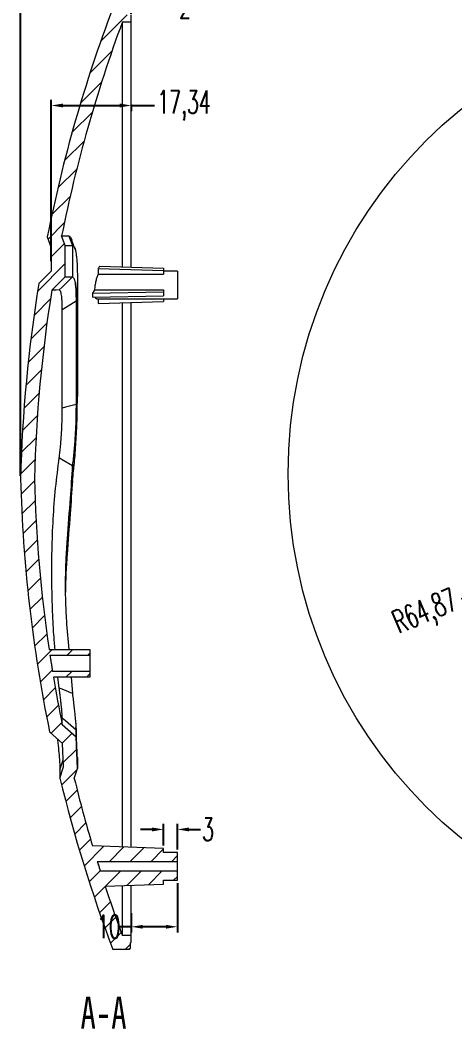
# Model space of a CAD drawing. Header units: inches. Extents: x -602 to 2189, y 557 to 1254.
# Drawn here: x 1095 to 1189.2, y 924.7 to 1143.3 of the extents above; entities that cross this region are included whole.
import ezdxf

# ---------------------------------------------------------------- set-up
doc = ezdxf.new("R2010")
doc.units = ezdxf.units.IN
doc.styles.add('SLDTEXTSTYLE2', font='TXT', dxfattribs={"width": 0.6, "bigfont": 'bigfont'})
doc.styles.add('SLDTEXTSTYLE3', font='TXT', dxfattribs={"width": 0.7})
doc.dimstyles.new('5', dxfattribs={"dimtxt": 5, "dimasz": 2.5, "dimexe": 1.25, "dimexo": 0.625, "dimtad": 0, "dimtxsty": 'SLDTEXTSTYLE2', "dimcen": 2.5, "dimclrd": 3, "dimclre": 3, "dimclrt": 256, "dimadec": 0, "dimazin": 0, "dimtfac": 1, "dimtofl": 0, "dimtmove": 0, "dimatfit": 3, "dimfxl": 1, "dimarcsym": 0})

# ---------------------------------------------------------------- blocks, each defined once
blk = doc.blocks.new('*D67')
at = {"color": 3, "lineweight": -2}
for p, q in [((1095.090614343734, 1044.583999526921), (1095.090614343734, 1166.911796546684)), ((1097.590614343734, 1165.661796546684), (1103.965614343734, 1165.661796546684)), ((1116.590614343734, 1165.661796546684), (1110.215614343734, 1165.661796546684)), ((1119.090614343734, 1145.083999526925), (1119.090614343734, 1166.911796546684))]:
    blk.add_line(p, q, dxfattribs=at)
at = {"color": 3}
for points in [[(1097.590614343734, 1166.07846321335), (1097.590614343734, 1165.245129880017), (1095.090614343734, 1165.661796546684)], [(1116.590614343734, 1166.07846321335), (1116.590614343734, 1165.245129880017), (1119.090614343734, 1165.661796546684)]]:
    blk.add_solid(points, dxfattribs=at)
at = {"layer": 'Defpoints', "color": 0}
for p in [(1119.090614343734, 1165.661796546684), (1119.090614343734, 1144.458999526925), (1095.090614343734, 1043.958999526921)]:
    blk.add_point(p, dxfattribs=at)
at = {"insert": (1107.090614343734, 1165.661796546684), "char_height": 5, "attachment_point": 5, "style": 'SLDTEXTSTYLE2'}
blk.add_mtext('24', dxfattribs=at)
blk = doc.blocks.new('*D69')
at = {"color": 3, "lineweight": -2}
for p, q in [((1114.590614343734, 1146.236957949355), (1112.090614343734, 1146.236957949355)), ((1117.090614343734, 1145.983517128255), (1117.090614343734, 1147.486957949355)), ((1119.090614343734, 1144.693389085121), (1119.090614343734, 1147.486957949355)), ((1121.590614343734, 1146.236957949355), (1129.100307505894, 1146.236957949355))]:
    blk.add_line(p, q, dxfattribs=at)
at = {"color": 3}
for points in [[(1114.590614343734, 1146.653624616022), (1114.590614343734, 1145.820291282689), (1117.090614343734, 1146.236957949355)], [(1121.590614343734, 1146.653624616022), (1121.590614343734, 1145.820291282689), (1119.090614343734, 1146.236957949355)]]:
    blk.add_solid(points, dxfattribs=at)
at = {"layer": 'Defpoints', "color": 0}
for p in [(1119.090614343734, 1146.236957949355), (1117.090614343734, 1145.358517128255), (1119.090614343734, 1144.068389085121)]:
    blk.add_point(p, dxfattribs=at)
at = {"insert": (1130.725307505894, 1146.236957949355), "char_height": 5, "attachment_point": 5, "style": 'SLDTEXTSTYLE2'}
blk.add_mtext('2', dxfattribs=at)
blk = doc.blocks.new('*D71')
at = {"color": 3, "lineweight": -2}
for p, q in [((1101.751432538904, 1091.096868942293), (1101.751432538904, 1126.088722871538)), ((1104.251432538904, 1124.838722871538), (1116.590614343734, 1124.838722871538)), ((1119.090614343734, 1125.043462295416), (1119.090614343734, 1123.588722871538)), ((1119.090614343734, 1124.838722871538), (1124.14178743413, 1124.838722871538))]:
    blk.add_line(p, q, dxfattribs=at)
at = {"color": 3}
for points in [[(1104.251432538904, 1125.255389538205), (1104.251432538904, 1124.422056204871), (1101.751432538904, 1124.838722871538)], [(1116.590614343734, 1125.255389538205), (1116.590614343734, 1124.422056204871), (1119.090614343734, 1124.838722871538)]]:
    blk.add_solid(points, dxfattribs=at)
at = {"layer": 'Defpoints', "color": 0}
for p in [(1119.090614343734, 1125.668462295416), (1119.090614343734, 1124.838722871538), (1101.751432538904, 1090.471868942293)]:
    blk.add_point(p, dxfattribs=at)
at = {"insert": (1130.51678743413, 1124.838722871538), "char_height": 5, "attachment_point": 5, "style": 'SLDTEXTSTYLE2'}
blk.add_mtext('17,34', dxfattribs=at)
blk = doc.blocks.new('*D74')
at = {"color": 3, "lineweight": -2}
for p, q in [((1129.090614343734, 956.3339995269248), (1129.090614343734, 945.601817285208)), ((1119.090614343734, 949.7705091455719), (1119.090614343734, 945.601817285208)), ((1119.090614343734, 946.851817285208), (1116.590614343734, 946.851817285208)), ((1126.590614343734, 946.851817285208), (1121.590614343734, 946.851817285208))]:
    blk.add_line(p, q, dxfattribs=at)
at = {"color": 3}
for points in [[(1121.590614343734, 947.2684839518746), (1121.590614343734, 946.4351506185413), (1119.090614343734, 946.851817285208)], [(1126.590614343734, 947.2684839518746), (1126.590614343734, 946.4351506185413), (1129.090614343734, 946.851817285208)]]:
    blk.add_solid(points, dxfattribs=at)
at = {"layer": 'Defpoints', "color": 0}
for p in [(1129.090614343734, 956.9589995269248), (1119.090614343734, 950.3955091455719), (1119.090614343734, 946.851817285208)]:
    blk.add_point(p, dxfattribs=at)
at = {"insert": (1114.215614343734, 946.851817285208), "char_height": 5, "attachment_point": 5, "style": 'SLDTEXTSTYLE2'}
blk.add_mtext('10', dxfattribs=at)
blk = doc.blocks.new('*D75')
at = {"color": 3, "lineweight": -2}
for p, q in [((1126.090614343734, 964.4665349031891), (1126.090614343734, 969.1954031487292)), ((1129.090614343734, 963.5839995269248), (1129.090614343734, 969.1954031487292)), ((1123.590614343734, 967.9454031487292), (1121.090614343734, 967.9454031487292)), ((1131.590614343734, 967.9454031487292), (1134.090614343734, 967.9454031487292))]:
    blk.add_line(p, q, dxfattribs=at)
at = {"color": 3}
for points in [[(1123.590614343734, 968.3620698153958), (1123.590614343734, 967.5287364820625), (1126.090614343734, 967.9454031487292)], [(1131.590614343734, 968.3620698153958), (1131.590614343734, 967.5287364820625), (1129.090614343734, 967.9454031487292)]]:
    blk.add_solid(points, dxfattribs=at)
at = {"layer": 'Defpoints', "color": 0}
for p in [(1129.090614343734, 967.9454031487292), (1126.090614343734, 963.8415349031891), (1129.090614343734, 962.9589995269248)]:
    blk.add_point(p, dxfattribs=at)
at = {"insert": (1135.715614343734, 967.9454031487292), "char_height": 5, "attachment_point": 5, "style": 'SLDTEXTSTYLE2'}
blk.add_mtext('3', dxfattribs=at)
blk = doc.blocks.new('*D182')
at = {"color": 3, "lineweight": -2}
for p, q in [((1255.094207558226, 1042.545890511301), (1255.094207558226, 1047.545890511301)), ((1252.594207558226, 1045.045890511301), (1257.594207558226, 1045.045890511301)), ((1190.691167637751, 1017.939916525353), (1192.995398028342, 1018.909721818738))]:
    blk.add_line(p, q, dxfattribs=at)
at = {"color": 3}
blk.add_solid([(1192.833763812778, 1019.29376021717), (1193.157032243906, 1018.525683420306), (1195.299628418933, 1019.879527112123)], dxfattribs=at)
at = {"layer": 'Defpoints', "color": 0}
for p in [(1255.094207558226, 1045.045890511301), (1195.299628418933, 1019.879527112123)]:
    blk.add_point(p, dxfattribs=at)
at = {"insert": (1182.971995829273, 1014.691068792512), "char_height": 5, "attachment_point": 5, "rotation": 22.82526911392504, "style": 'SLDTEXTSTYLE2'}
blk.add_mtext('R64,87', dxfattribs=at)

msp = doc.modelspace()

# ---------------------------------------------------------------- hatches: boundary and pattern name
at = {"linetype": 'Continuous', "lineweight": 0}
h = msp.add_hatch(dxfattribs=at)
h.set_pattern_fill('ANSI31', color=4, style=0)
h.set_pattern_definition([(45, (-26.24894950819726, 0), (-2.245064030267288, 2.245064030267288), [])])
edge = h.paths.add_edge_path(flags=0)
edge.add_line((1101.751432538904, 1093.958999526925), (1101.751432538904, 1088.958999526925))
edge.add_line((1101.751432538904, 1088.958999526925), (1099.05741857678, 1086.264985564801))
edge.add_arc((1404.157537980152, 1036.318426264882), 309.161352121917, 170.7028350416879, 178.5838554085928)
edge.add_arc((1404.157537980152, 1051.599572788968), 309.161352121917, 181.4161445914081, 191.6652184848482)
edge.add_line((1101.38168709123, 989.0893675074219), (1104.171944863229, 986.5362755857907))
edge.add_line((1104.171944863229, 986.5362755857905), (1104.393652775252, 981.5411934441489))
edge.add_line((1104.393652775252, 981.541193444149), (1103.620915731943, 979.0841928100326))
edge.add_arc((1404.157537980152, 1051.599572788968), 309.161352121917, 193.5654004484451, 200.7713014317093)
edge.add_line((1115.090614343734, 941.958999526925), (1118.690614343841, 941.958999526925))
edge.add_line((1118.690614343735, 941.958999526925), (1118.690614343735, 942.158999526925))
edge.add_line((1118.690614343735, 942.1589995269251), (1118.890614343732, 942.1589995269251))
edge.add_line((1118.890614343734, 942.1589995269251), (1118.890614343734, 943.458999526925))
edge.add_line((1118.890614343734, 943.458999526925), (1119.090614343734, 943.458999526925))
edge.add_line((1119.090614343734, 943.458999526925), (1119.090614343734, 944.958999526925))
edge.add_line((1119.090614343734, 944.958999526925), (1117.168754806552, 944.958999526925))
edge.add_arc((1404.157537980152, 1051.599572788968), 306.161352121917, 198.2670948408723, 200.3842839578572, ccw=False)
edge.add_line((1113.424988810438, 955.6341707609438), (1126.090614343734, 956.0764641506609))
edge.add_line((1126.090614343734, 956.0764641506607), (1126.090614343734, 956.9589995269249))
edge.add_line((1126.090614343734, 956.958999526925), (1129.090614343734, 956.958999526925))
edge.add_line((1129.090614343734, 956.9589995269248), (1129.090614343734, 958.9589995269248))
edge.add_line((1129.090614343734, 958.9589995269248), (1112.348529005445, 958.9589995269248))
edge.add_arc((1404.157537980152, 1051.599572788968), 306.161352121917, 197.2208055061243, 197.6130759652328, ccw=False)
edge.add_line((1111.721117519483, 960.9589995269248), (1129.090614343734, 960.9589995269248))
edge.add_line((1129.090614343734, 960.9589995269248), (1129.090614343734, 962.9589995269248))
edge.add_line((1129.090614343734, 962.9589995269248), (1126.090614343734, 962.9589995269248))
edge.add_line((1126.090614343734, 962.9589995269248), (1126.090614343734, 963.841534903189))
edge.add_line((1126.090614343734, 963.8415349031891), (1110.682755427032, 964.3795891927806))
edge.add_arc((1404.157537980152, 1051.599572788968), 306.161352121917, 193.7208740140926, 196.5518197494271, ccw=False)
edge.add_line((1106.733182601812, 978.9805232158774), (1107.414157912273, 981.1457575399069))
edge.add_line((1107.414157912272, 981.145757539907), (1107.113893493787, 987.9107187939458))
edge.add_line((1107.113893493787, 987.9107187939458), (1104.125289944985, 990.6452975321445))
edge.add_arc((1404.157537980152, 1051.599572788968), 306.161352121917, 189.5207539686726, 191.4838665682239, ccw=False)
edge.add_line((1102.21332811215, 1000.958999526925), (1110.090614343734, 1000.958999526925))
edge.add_line((1110.090614343734, 1000.958999526925), (1110.090614343734, 1002.208999526925))
edge.add_line((1110.090614343734, 1002.208999526925), (1102.00634270539, 1002.208999526925))
edge.add_arc((1404.157537980152, 1051.599572788968), 306.161352121917, 188.620561075723, 189.2836403552746, ccw=False)
edge.add_line((1101.454996169216, 1005.708999526925), (1110.090614343735, 1005.708999526925))
edge.add_line((1110.090614343734, 1005.708999526925), (1110.090614343734, 1006.958999526925))
edge.add_line((1110.090614343734, 1006.958999526925), (1101.268131179655, 1006.958999526925))
edge.add_arc((1404.157537980152, 1051.599572788968), 306.161352121917, 181.4300239130253, 188.3840334176389, ccw=False)
edge.add_arc((1404.157537980152, 1036.318426264882), 306.161352121917, 170.8833932390524, 178.569976086974, ccw=False)
edge.add_spline(control_points=[(1101.863639228081, 1084.827933687582), (1102.832641207248, 1085.796935665059), (1103.801643192716, 1086.765937636237), (1104.770645178959, 1087.734939606639)], knot_values=[0.0002309791268501539, 0.0002309791268501539, 0.0002309791268501539, 0.0002309791268501539, 0.00434210634598116, 0.00434210634598116, 0.00434210634598116, 0.00434210634598116], weights=[1, 1, 1, 1], degree=3, periodic=0)
edge.add_spline(control_points=[(1104.770645178959, 1087.734939606639), (1104.752323169074, 1088.280402194025), (1104.752323157628, 1088.844186780974), (1104.75232314989, 1089.407971367923), (1104.752323141916, 1089.989036232593), (1104.752323138425, 1090.570101097263), (1104.752323138016, 1091.151165961934), (1104.75232313723, 1092.263388799169), (1104.752323148192, 1093.375611636404), (1104.752323159236, 1094.48783447364)], knot_values=[5.18408331642295e-05, 5.18408331642295e-05, 5.18408331642295e-05, 5.18408331642295e-05, 0.001743194594011219, 0.001743194594011219, 0.001743194594011219, 0.00348638918802243, 0.00348638918802243, 0.00348638918802243, 0.006823057699728359, 0.006823057699728359, 0.006823057699728359, 0.006823057699728359], weights=[1, 1, 1, 1, 1, 1, 1, 1, 1, 1], degree=3, periodic=0)
edge.add_spline(control_points=[(1104.752323159236, 1094.487834473639), (1104.497325056721, 1095.188435985988), (1104.242326954448, 1095.889037498426), (1103.987328853405, 1096.589639011311)], knot_values=[1.557285138564857e-05, 1.557285138564857e-05, 1.557285138564857e-05, 1.557285138564857e-05, 0.002252266527893378, 0.002252266527893378, 0.002252266527893378, 0.002252266527893378], weights=[1, 1, 1, 1], degree=3, periodic=0)
edge.add_arc((1404.157537980152, 1036.318426264882), 306.161352121917, 159.6157160421419, 168.6465447009266, ccw=False)
edge.add_line((1117.168754806552, 1142.958999526925), (1119.090614343734, 1142.958999526925))
edge.add_line((1119.090614343734, 1142.958999526925), (1119.090614343734, 1144.458999526925))
edge.add_line((1119.090614343734, 1144.458999526925), (1117.090614343734, 1144.458999526925))
edge.add_line((1117.090614343734, 1144.458999526925), (1117.090614343734, 1145.758999526925))
edge.add_line((1117.090614343734, 1145.758999526925), (1116.890614343734, 1145.758999526925))
edge.add_line((1116.890614343734, 1145.758999526925), (1116.890614343734, 1145.958999526925))
edge.add_line((1116.890614343734, 1145.958999526925), (1115.090614343734, 1145.958999526925))
edge.add_arc((1404.157537980152, 1036.318426264882), 309.161352121917, 159.2286985682915, 168.8032118559572)
edge.add_line((1100.880750021129, 1096.351180084025), (1101.751432538903, 1093.958999526925))

# ---------------------------------------------------------------- linework, layer by layer
at = {"color": 7, "linetype": 'Continuous', "lineweight": 15}
for p, q in [((1119.090614343734, 1142.958999526925), (1119.090614343734, 1144.458999526925)), ((1117.168754806552, 1142.958999526925), (1119.090614343734, 1142.958999526925)), ((1117.168754806552, 1089.841191110109), (1117.168754806552, 1142.958999526925)), ((1119.090614343734, 1089.783069708358), (1119.090614343734, 1142.958999526925)), ((1100.880750021129, 1096.351180084025), (1101.751432538904, 1093.958999526925)), ((1104.752323159236, 1094.48783447364), (1103.987328853405, 1096.589639011311)), ((1101.751432538904, 1093.958999526925), (1101.751432538904, 1088.958999526925)), ((1101.751432538904, 1088.958999526925), (1099.05741857678, 1086.264985564801)), ((1111.912344273611, 1089.500156915072), (1126.090614343734, 1089.071373793861)), ((1112.22587270167, 1089.990675102601), (1126.090614343734, 1089.571373793861)), ((1126.090614343734, 1089.571373793861), (1126.090614343734, 1089.071373793861)), ((1126.090614343734, 1089.071373793861), (1126.090614343734, 1088.270737218414)), ((1129.090614343734, 1088.958999526924), (1126.090614343734, 1088.958999526924)), ((1129.090614343734, 1088.958999526924), (1129.090614343734, 1082.958999526924)), ((1101.863639228081, 1084.827933687582), (1104.770645178959, 1087.734939606639)), ((1107.414204228594, 1087.143686901031), (1107.113487608877, 1082.486071317828)), ((1107.414165928391, 1087.175166163402), (1107.414165928391, 1061.852733580438)), ((1111.892899286457, 1088.270737218414), (1126.090614343734, 1088.270737218414)), ((1110.683227148125, 1084.181725632321), (1126.090614343734, 1084.450744540684)), ((1111.121860564363, 1084.912992283042), (1126.090614343734, 1084.912992283042)), ((1126.090614343734, 1084.912992283042), (1126.090614343734, 1084.450744540684)), ((1126.090614343734, 1084.450744540684), (1126.090614343734, 1083.5847191369)), ((1107.113882233619, 1082.43115198281), (1107.113882233619, 1060.042444514527)), ((1110.683227148125, 1083.315700228536), (1126.090614343734, 1083.5847191369)), ((1111.585626030768, 1082.958999526924), (1129.090614343734, 1082.958999526924)), ((1111.895876917425, 1082.958999526924), (1111.912344273611, 1081.917842138776)), ((1111.912344273611, 1081.917842138776), (1126.090614343734, 1082.346625259988)), ((1117.168754806552, 964.1530931035247), (1117.168754806552, 1082.07680794374)), ((1119.090614343734, 964.0859802896312), (1119.090614343734, 1082.134929345491)), ((1126.090614343734, 1082.958999526924), (1126.090614343734, 1082.346625259988)), ((1104.125293129883, 1059.261739000368), (1104.125293129882, 1080.551681024051)), ((1101.268131179656, 1006.958999526925), (1110.090614343734, 1006.958999526925)), ((1101.454996169216, 1005.708999526925), (1110.090614343734, 1005.708999526925)), ((1110.090614343734, 1006.958999526925), (1110.090614343734, 1005.708999526925)), ((1110.090614343734, 1005.708999526925), (1110.090614343734, 1002.208999526925)), ((1110.090614343734, 1002.208999526925), (1102.00634270539, 1002.208999526925)), ((1110.090614343734, 1002.208999526925), (1110.090614343734, 1000.958999526925)), ((1110.090614343734, 1000.958999526925), (1102.21332811215, 1000.958999526925)), ((1103.472504662621, 998.5862892186185), (1103.195261933785, 1000.958999526925)), ((1106.0215684535, 1000.958999526925), (1106.319358265263, 997.4227923314247)), ((1104.125289944986, 990.6452975321445), (1104.125289944986, 992.0844651667578)), ((1107.113893493787, 987.9107187939458), (1104.125289944986, 990.6452975321445)), ((1104.171944863229, 986.5362755857905), (1101.38168709123, 989.0893675074219)), ((1107.414196241653, 982.8632291805732), (1107.113498893672, 989.4526160378325)), ((1107.113893493787, 989.4245205560755), (1107.113893493787, 987.9107187939458)), ((1104.393652775252, 981.541193444149), (1104.171944863229, 986.5362755857905)), ((1107.414157912272, 981.145757539907), (1107.113893493787, 987.9107187939458)), ((1103.620915731944, 980.8589003160878), (1104.32701272174, 983.0425947165643)), ((1103.620915731944, 979.0841928100326), (1104.393652775252, 981.541193444149)), ((1107.414157912272, 982.8743476817474), (1107.414157912272, 981.145757539907)), ((1103.620915731944, 980.8589003160878), (1103.620915731944, 979.0841928100326)), ((1106.733182601812, 978.9805232158774), (1107.414157912272, 981.145757539907)), ((1126.090614343734, 963.8415349031891), (1110.682755427032, 964.3795891927805)), ((1126.090614343734, 962.9589995269248), (1126.090614343734, 963.8415349031891)), ((1129.090614343734, 962.9589995269248), (1126.090614343734, 962.9589995269248)), ((1129.090614343734, 960.9589995269248), (1129.090614343734, 962.9589995269248)), ((1129.090614343734, 960.9589995269248), (1111.721117519483, 960.9589995269248)), ((1129.090614343734, 958.9589995269248), (1129.090614343734, 960.9589995269248)), ((1112.348529005445, 958.9589995269248), (1129.090614343734, 958.9589995269248)), ((1129.090614343734, 956.9589995269248), (1129.090614343734, 958.9589995269248)), ((1113.424988810438, 955.6341707609438), (1126.090614343734, 956.0764641506607)), ((1117.168754806552, 944.958999526925), (1117.168754806552, 955.7649059503251)), ((1119.090614343734, 944.958999526925), (1119.090614343734, 955.8320187642187)), ((1126.090614343734, 956.958999526925), (1129.090614343734, 956.9589995269248)), ((1126.090614343734, 956.0764641506607), (1126.090614343734, 956.958999526925)), ((1119.090614343734, 944.958999526925), (1117.168754806552, 944.958999526925)), ((1119.090614343734, 943.458999526925), (1119.090614343734, 944.958999526925)), ((1118.890614343734, 943.458999526925), (1119.090614343734, 943.458999526925)), ((1118.890614343734, 942.1589995269251), (1118.890614343734, 943.458999526925)), ((1118.690614343842, 941.958999526925), (1115.090614343734, 941.958999526925)), ((1118.690614343735, 942.1589995269251), (1118.890614343732, 942.1589995269251)), ((1118.690614343735, 941.958999526925), (1118.690614343735, 942.1589995269251))]:
    msp.add_line(p, q, dxfattribs=at)
at = {"color": 7, "linetype": 'Continuous', "lineweight": 15, "flags": 128}
for points in [[(1105.554956580135, 1096.623715098052), (1105.709494780093, 1096.196563620703), (1106.327639994996, 1094.487963953382)], [(1104.752323179096, 1087.716617607075), (1104.75232314989, 1089.407971367923), (1104.752323138015, 1091.151165961934), (1104.752323159236, 1094.48783447364)], [(1106.321507915923, 1094.487980847379), (1106.32149209074, 1093.988013018442), (1106.321448710059, 1092.723502916232), (1106.321399893678, 1091.458992828927), (1106.321344875309, 1090.194482769756), (1106.321282704277, 1088.929972738572), (1106.321213840248, 1087.704736386882)], [(1106.308086708202, 1087.716362548972), (1104.108251298335, 1085.503524893768), (1103.467865743753, 1084.859366062497)], [(1107.113882233619, 1082.43115198281), (1104.801999468687, 1080.977224391102), (1104.125293129882, 1080.551681024051)], [(1107.414165928391, 1061.852733580438), (1107.36600206795, 1061.543284031116), (1107.279847666933, 1060.989733989947), (1107.22241139999, 1060.620689105335), (1107.16497513342, 1060.251633279046), (1107.113340470215, 1059.919843662368)], [(1107.113882233619, 1060.042444514527), (1104.802009673424, 1059.438562110137), (1104.125293129883, 1059.261739000368)], [(1106.323920454507, 1046.767649213059), (1104.120111533751, 1048.083768199499), (1103.476447357669, 1048.468070305328)], [(1106.329974612388, 1043.492768646488), (1106.329960570923, 1044.045555303671), (1106.329931835799, 1045.003198877338), (1106.329909091625, 1045.641563487837), (1106.329882973933, 1046.279867261763), (1106.32985443817, 1046.880239650453)], [(1106.319358265263, 997.4227923314247), (1104.116174176935, 998.3231626393899), (1103.472504662621, 998.5862892186185)], [(1107.113893493787, 989.4245205560755), (1104.802007344118, 991.4821588240231), (1104.125289944986, 992.0844651667578)]]:
    msp.add_lwpolyline(points, dxfattribs=at)
at = {"color": 7, "linetype": 'Continuous', "lineweight": 15}
msp.add_circle((1255.094207558225, 1045.045890511301), 101.9999999999999, dxfattribs=at)
for centre, radius, start, end in [((1404.157537980152, 1036.318426264882), 309.161352121917, 159.2286985683008, 168.8032118559623), ((1404.157537980152, 1036.318426264882), 306.161352121917, 159.6157160421375, 168.6465447009228), ((1404.157537980152, 1036.318426264882), 309.1613521219173, 170.7028350416913, 178.583855408592), ((1404.157537980152, 1036.318426264882), 306.161352121917, 170.8833932390563, 178.5699760869765), ((1404.157537980152, 1051.599572788968), 309.161352121917, 181.416144591408, 191.6652184848487), ((1404.157537980152, 1051.599572788968), 306.161352121917, 181.4300239130235, 188.3840334176381), ((1404.157537980152, 1051.599572788968), 306.161352121917, 188.6205610757297, 189.2836403552781), ((1404.157537980152, 1051.599572788968), 306.161352121917, 189.5207539686716, 191.4838665682217), ((1404.157537980152, 1051.599572788968), 309.1613521219169, 193.5654004484372, 200.7713014316992), ((1404.157537980152, 1051.599572788968), 306.1613521219169, 193.7208740140968, 196.5518197494337), ((1404.157537980152, 1051.599572788968), 306.161352121917, 197.2208055061245, 197.6130759652363), ((1404.157537980152, 1051.599572788968), 306.161352121917, 198.2670948408716, 200.3842839578625)]:
    msp.add_arc(centre, radius, start, end, dxfattribs=at)
for points, knots in [([(1103.987032456304, 1096.588151557928), (1103.987535893589, 1096.587525596883), (1104.120252981108, 1096.591709295899), (1104.514191885478, 1096.601568258426), (1104.677861362484, 1096.60539791264), (1105.06896638901, 1096.613974439752), (1105.296561372948, 1096.619909693726), (1105.554956580135, 1096.623715098052)], [0, 0, 0, 0, 0.4999999999999998, 0.4999999999999998, 0.7499999999999999, 0.7499999999999999, 1, 1, 1, 1]), ([(1105.554956580135, 1096.623715098052), (1105.67128561889, 1096.530071274564), (1105.846132511969, 1096.389321107898), (1106.064466034196, 1096.086274136628), (1106.147347439818, 1095.827517626801), (1106.181621986395, 1095.720512177488)], [0, 0, 0, 0, 0.5382860886572685, 0.8090641098452823, 0.9999999999999999, 0.9999999999999999, 0.9999999999999999, 0.9999999999999999]), ([(1106.915227992688, 1093.655895322056), (1106.790380528997, 1094.011763432297), (1106.54068564369, 1094.723499532841), (1106.290943940844, 1095.435401665835), (1106.166073110463, 1095.79135267235)], [0, 0, 0, 0, 0.5000000842559069, 1, 1, 1, 1]), ([(1106.321596089011, 1094.496149086226), (1106.359942866882, 1094.451387976776), (1106.399103037018, 1094.411723821082), (1106.478071059432, 1094.341988469665), (1106.517836386275, 1094.309929735885), (1106.636180871535, 1094.204599676009), (1106.714011134287, 1094.121188798429), (1106.926827606108, 1093.718008880519), (1107.037703376781, 1093.223497481622), (1107.175435613416, 1092.267771533325), (1107.217202678488, 1091.915675098529), (1107.289736960294, 1091.154008111921), (1107.320242026939, 1090.74060410493), (1107.353995746357, 1090.053933604567), (1107.36309809235, 1089.813227308814), (1107.377588036185, 1089.310873472253), (1107.383112689832, 1089.049934930746), (1107.397225773508, 1088.252607086331), (1107.403387132661, 1087.703406521935), (1107.413997458012, 1087.177105811522)], [0, 0, 0, 0, 0.06249999999999946, 0.06249999999999946, 0.1249999999999989, 0.1249999999999989, 0.2499999999999985, 0.2499999999999985, 0.4999999999999977, 0.4999999999999977, 0.6249999999999978, 0.6249999999999978, 0.7499999999999979, 0.7499999999999979, 0.8124999999999986, 0.8124999999999986, 0.8749999999999991, 0.8749999999999991, 1, 1, 1, 1]), ([(1104.785215079467, 1087.716428449859), (1104.793584008813, 1087.71645652909), (1104.830909178661, 1087.716581761607), (1105.194466303974, 1087.716218385448), (1105.787431064348, 1087.716490967588), (1106.225816435665, 1087.716382840761), (1106.308086708202, 1087.716362548972)], [0, 0, 0, 0, 0.1147120493073117, 0.511612244143385, 0.9083459521998033, 1, 1, 1, 1]), ([(1106.321213840248, 1087.704736386882), (1106.376689576694, 1087.64538603049), (1106.434608813882, 1087.602291650544), (1106.548709421681, 1087.504176337147), (1106.604865726417, 1087.449387062368), (1106.68265065548, 1087.312915901248), (1106.707406965577, 1087.257330275846), (1106.753881978302, 1087.124803482981), (1106.775749200479, 1087.048513146134), (1106.837817864347, 1086.794352630307), (1106.87450257628, 1086.591380649577), (1106.94096365797, 1086.137252203936), (1106.9711459127, 1085.887471394803), (1107.023685078861, 1085.347388548198), (1107.045826473259, 1085.054590311753), (1107.078338604261, 1084.401045548479), (1107.087683068302, 1084.033948084216), (1107.101243846871, 1083.274617533544), (1107.105770025983, 1082.884594895982), (1107.113348024473, 1082.50710123698)], [0, 0, 0, 0, 0.125, 0.125, 0.25, 0.25, 0.3125, 0.3125, 0.375, 0.375, 0.5, 0.5, 0.625, 0.625, 0.75, 0.75, 0.875, 0.875, 1, 1, 1, 1]), ([(1111.892899286457, 1088.270737218414), (1111.799373697028, 1088.078021888789), (1111.708559561242, 1087.851004182276), (1111.537132837647, 1087.33684139151), (1111.459331667355, 1087.058884057813), (1111.320241942469, 1086.45939612276), (1111.261829738257, 1086.149435860047), (1111.19331576342, 1085.679140856043), (1111.17362199233, 1085.52050350648), (1111.142148866641, 1085.212237388372), (1111.130121858964, 1085.061096245755), (1111.121860564363, 1084.912992283042)], [0, 0, 0, 0, 0.2500000000000013, 0.2500000000000013, 0.5000000000000027, 0.5000000000000027, 0.750000000000004, 0.750000000000004, 0.875000000000002, 0.875000000000002, 1, 1, 1, 1]), ([(1104.125293129882, 1080.551681024051), (1104.11644239953, 1080.86139864025), (1104.11220576021, 1081.183833831028), (1104.102730201992, 1081.815411485747), (1104.097516863228, 1082.124666000559), (1104.078592508751, 1082.5394589491), (1104.070656688199, 1082.670802304351), (1104.052491469756, 1082.918411294214), (1104.042254042865, 1083.035112040036), (1104.009125710684, 1083.369086786832), (1103.984315170624, 1083.572637979412), (1103.930227334595, 1083.946494175841), (1103.900455706442, 1084.114417622872), (1103.848685230922, 1084.323155429795), (1103.830234702526, 1084.385501269226), (1103.790310906382, 1084.492586229578), (1103.768770087544, 1084.536153805117), (1103.701368382303, 1084.643083320461), (1103.652979213565, 1084.686436976938), (1103.557750260213, 1084.767884832192), (1103.51080566889, 1084.805343858163), (1103.467865743753, 1084.859366062497)], [0, 0, 0, 0, 0.1250000000000011, 0.1250000000000011, 0.2500000000000022, 0.2500000000000022, 0.3125000000000028, 0.3125000000000028, 0.3750000000000033, 0.3750000000000033, 0.5000000000000028, 0.5000000000000028, 0.6250000000000022, 0.6250000000000022, 0.687500000000002, 0.687500000000002, 0.7500000000000018, 0.7500000000000018, 0.8750000000000009, 0.8750000000000009, 1, 1, 1, 1]), ([(1111.248753851866, 1083.325574542368), (1111.249862791579, 1083.320014714045), (1111.290288675399, 1083.117333746718), (1111.407467064441, 1082.976258904467), (1111.540116372514, 1082.993811220999), (1111.585626030768, 1082.999833113902)], [0, 0, 0, 0, 0.01819138813636691, 0.6631586319775217, 1, 1, 1, 1]), ([(1106.333832983874, 1043.526400435755), (1106.412194000271, 1044.243882043363), (1106.493662234845, 1044.947360100371), (1106.611839597366, 1046.019909866562), (1106.650605776269, 1046.380546957653), (1106.725242063943, 1047.111083253898), (1106.760854368426, 1047.4801158889), (1106.862257192191, 1048.598961618069), (1106.923044071658, 1049.359733049701), (1107.035050472625, 1050.902662080269), (1107.086821272484, 1051.68625663509), (1107.18051159082, 1053.248923025421), (1107.222180340727, 1054.030700513187), (1107.291864533904, 1055.595419913759), (1107.319606155678, 1056.378383146465), (1107.358727709215, 1057.945702089258), (1107.370970393708, 1058.730646717383), (1107.386750428651, 1059.901195389898), (1107.391604938383, 1060.290848106204), (1107.402081473217, 1061.071191053305), (1107.40781275975, 1061.462252418864), (1107.41452902246, 1061.854208673184)], [0, 0, 0, 0, 0.125, 0.125, 0.1874999999999999, 0.1874999999999999, 0.2499999999999999, 0.2499999999999999, 0.375, 0.375, 0.5000000000000001, 0.5000000000000001, 0.6250000000000001, 0.6250000000000001, 0.75, 0.75, 0.875, 0.875, 0.9375, 0.9375, 1, 1, 1, 1]), ([(1103.476447357669, 1048.468070305328), (1103.521135503316, 1048.889295061131), (1103.569542389972, 1049.304040783623), (1103.665606884989, 1050.1412335982), (1103.713218738824, 1050.563784046522), (1103.796883085014, 1051.44404156188), (1103.833508221794, 1051.896259564036), (1103.90004922452, 1052.801034469639), (1103.930699260997, 1053.256117800286), (1103.987565328157, 1054.171087394626), (1104.013313380583, 1054.631310612016), (1104.044899533495, 1055.327966001331), (1104.054246938763, 1055.561244692653), (1104.069935055335, 1056.030406224438), (1104.076043141423, 1056.264791649452), (1104.090518719666, 1056.961945988126), (1104.095745677686, 1057.421961372062), (1104.107626980966, 1058.341042366064), (1104.114157169978, 1058.800003492175), (1104.125293129883, 1059.261739000368)], [0, 0, 0, 0, 0.1249999999999998, 0.1249999999999998, 0.2499999999999996, 0.2499999999999996, 0.3749999999999996, 0.3749999999999996, 0.4999999999999996, 0.4999999999999996, 0.6249999999999996, 0.6249999999999996, 0.6874999999999996, 0.6874999999999996, 0.7499999999999996, 0.7499999999999996, 0.8749999999999998, 0.8749999999999998, 1, 1, 1, 1]), ([(1107.113340470215, 1059.919843662368), (1107.103751395455, 1059.360481022432), (1107.097198140177, 1058.80409308451), (1107.081904483943, 1057.689086603969), (1107.073066922749, 1057.128492796643), (1107.044615267972, 1056.008645845262), (1107.024281788271, 1055.449377171137), (1106.973260765771, 1054.331949521302), (1106.942784566339, 1053.773762667241), (1106.874411421392, 1052.658162913011), (1106.836689073055, 1052.098587622286), (1106.755273787497, 1051.000458549206), (1106.711168057866, 1050.460492121773), (1106.613408479475, 1049.407341787204), (1106.558916354964, 1048.896744232818), (1106.445260377662, 1047.886582877868), (1106.386442176582, 1047.386510340686), (1106.32985443817, 1046.880239650453)], [0, 0, 0, 0, 0.1249999999999999, 0.1249999999999999, 0.2499999999999998, 0.2499999999999998, 0.3749999999999998, 0.3749999999999998, 0.4999999999999997, 0.4999999999999997, 0.6249999999999996, 0.6249999999999996, 0.7499999999999997, 0.7499999999999997, 0.8749999999999999, 0.8749999999999999, 1, 1, 1, 1]), ([(1102.57792016957, 1006.958999526925), (1102.483061954621, 1008.026643468864), (1102.217386049425, 1011.016867044708), (1101.988344977706, 1015.873758548584), (1101.839625054124, 1021.936822807894), (1101.864833491428, 1028.419252221504), (1102.124713332724, 1035.223095769963), (1102.621578871877, 1041.978997328255), (1103.191222866381, 1046.303009164838), (1103.476447357669, 1048.468070305328)], [0, 0, 0, 0, 0.0770923917253215, 0.2159179462364142, 0.3548328568276097, 0.5156841839028181, 0.6766796693519, 0.8381113858445377, 1, 1, 1, 1]), ([(1106.323920454507, 1046.767649213059), (1106.166660146015, 1044.420167049248), (1105.812092533036, 1039.127406559913), (1105.231423261798, 1032.367576146124), (1104.884856103017, 1026.47275048338), (1104.741450226124, 1022.046561294728), (1104.77777161928, 1017.616867278304), (1105.029242603626, 1012.585160502052), (1105.340577806765, 1009.0354723663), (1105.522700592918, 1006.958999526925)], [0, 0, 0, 0, 0.1769538538234008, 0.3989697474131002, 0.51003899486053, 0.6210997157277292, 0.7321351284386891, 0.8433061978550468, 1, 1, 1, 1]), ([(1106.331876207013, 1043.523787441099), (1106.171795068164, 1041.129150424317), (1105.814800477925, 1035.78890567891), (1105.237196160036, 1028.982747836454), (1104.889544289878, 1023.334473411165), (1104.82357239847, 1020.629886718246), (1104.793588946211, 1019.400683731155)], [0, 0, 0, 0, 0.2978093562759891, 0.6641402596052225, 0.8473556801792855, 0.9999999999999999, 0.9999999999999999, 0.9999999999999999, 0.9999999999999999]), ([(1101.454996169216, 1005.708999526925), (1101.454996169216, 1005.708999526925), (1101.456819132028, 1005.697501777884), (1101.464012588739, 1005.65212210222), (1101.469323897869, 1005.618613455714), (1101.483338688191, 1005.530166119724), (1101.492118352698, 1005.474745973921), (1101.512349051546, 1005.346987475413), (1101.523863645488, 1005.274248312896), (1101.562696097817, 1005.028809824058), (1101.593191796587, 1004.83590364062), (1101.643318752182, 1004.518400887451), (1101.660467100034, 1004.40972199339), (1101.695621213167, 1004.186793620189), (1101.713790859111, 1004.071502713613), (1101.74958066101, 1003.844270588493), (1101.767335594362, 1003.731475875478), (1101.802563449223, 1003.507551818994), (1101.819939706283, 1003.397035486686), (1101.8694196484, 1003.082174584415), (1101.900079054188, 1002.886849960007), (1101.938119978349, 1002.644337205162), (1101.94972173199, 1002.570344197736), (1101.969836826066, 1002.442021626687), (1101.978318767771, 1002.387893145034), (1101.992159763005, 1002.29955144297), (1101.997516445852, 1002.265353197351), (1102.004561878971, 1002.220371090559), (1102.00634270539, 1002.208999526925), (1102.00634270539, 1002.208999526925)], [0, 0, 0, 0, 0.0625000000000004, 0.0625000000000004, 0.1250000000000008, 0.1250000000000008, 0.1875000000000012, 0.1875000000000012, 0.2500000000000016, 0.2500000000000016, 0.3750000000000023, 0.3750000000000023, 0.4375000000000026, 0.4375000000000026, 0.5000000000000029, 0.5000000000000029, 0.5625000000000032, 0.5625000000000032, 0.6250000000000034, 0.6250000000000034, 0.7500000000000006, 0.7500000000000006, 0.8125000000000004, 0.8125000000000004, 0.8750000000000004, 0.8750000000000004, 0.9375000000000002, 0.9375000000000002, 1, 1, 1, 1]), ([(1104.125289944986, 992.0844651667578), (1104.116478957721, 992.233952154435), (1104.112239979041, 992.367947049622), (1104.102817200854, 992.6519771923759), (1104.09768110254, 992.801772170383), (1104.079013101602, 993.0862059720255), (1104.07117067844, 993.1902153538554), (1104.053190977912, 993.4101744035454), (1104.043048320199, 993.5263090399342), (1104.010199646375, 993.8887284504231), (1103.9855464209, 994.1470402860684), (1103.931898577858, 994.6919979714748), (1103.902401756836, 994.9807415306395), (1103.85118327749, 995.4506959169714), (1103.832940291333, 995.6135226964441), (1103.79349221067, 995.9541888902725), (1103.772190090726, 996.1321183383966), (1103.705389256638, 996.6781977174564), (1103.657290112997, 997.0590876731599), (1103.562415164047, 997.8248700145093), (1103.515533036356, 998.210141125081), (1103.472504662621, 998.5862892186185)], [0, 0, 0, 0, 0.1250000000000009, 0.1250000000000009, 0.2500000000000019, 0.2500000000000019, 0.3125000000000019, 0.3125000000000019, 0.3750000000000021, 0.3750000000000021, 0.5000000000000014, 0.5000000000000014, 0.6250000000000008, 0.6250000000000008, 0.6875000000000006, 0.6875000000000006, 0.7500000000000002, 0.7500000000000002, 0.8750000000000001, 0.8750000000000001, 1, 1, 1, 1]), ([(1106.328124979468, 997.3106559897469), (1106.383472867551, 996.8538465447612), (1106.441182678504, 996.3881175424538), (1106.55455408739, 995.4646361850248), (1106.610234404093, 995.0067234965477), (1106.687212071044, 994.3521585000524), (1106.711649591723, 994.1403518035872), (1106.757574220962, 993.7344900557002), (1106.779192130959, 993.5393498143444), (1106.840576194675, 992.9736016852166), (1106.876888337669, 992.6225223756569), (1106.942719840845, 991.9579140141682), (1106.97264249095, 991.6417622142033), (1107.024652674694, 991.0578935169958), (1107.046546729667, 990.7907813281647), (1107.078646811829, 990.3304926464016), (1107.087857635323, 990.1440197325014), (1107.101302034314, 989.7976616221017), (1107.105820516847, 989.6361085269684), (1107.113359301731, 989.4593361243212)], [0, 0, 0, 0, 0.1250000000000003, 0.1250000000000003, 0.2500000000000007, 0.2500000000000007, 0.3125000000000006, 0.3125000000000006, 0.3750000000000006, 0.3750000000000006, 0.5000000000000004, 0.5000000000000004, 0.6250000000000003, 0.6250000000000003, 0.7500000000000002, 0.7500000000000002, 0.8750000000000001, 0.8750000000000001, 1, 1, 1, 1]), ([(1107.386823194161, 983.6303944915519), (1107.337538522004, 984.7004805289655), (1107.238973735542, 986.8405536420905), (1107.140290339296, 988.9836783260639), (1107.090950922843, 990.055191116644)], [0, 0, 0, 0, 0.500023121103132, 1, 1, 1, 1]), ([(1103.068004999836, 987.5463829584785), (1103.077870845928, 987.4612743511084), (1103.185434661868, 986.5333654325814), (1103.329936090429, 985.0346417416247), (1103.50903703729, 983.1536937836636), (1103.589308283404, 981.8001712419559), (1103.610325668057, 981.1742727899532), (1103.620915731944, 980.8589003160878)], [0, 0, 0, 0, 0.02497185575849207, 0.2722592741960701, 0.5244425422194191, 0.7603800881028694, 1, 1, 1, 1]), ([(1107.38397377694, 983.6781420655925), (1107.389390259877, 983.5342551963229), (1107.399526451929, 983.2649909970232), (1107.409394542891, 982.9967408491914), (1107.413989416255, 982.8718356913473)], [0, 0, 0, 0, 0.5343705908325955, 1, 1, 1, 1]), ([(1111.721117519483, 960.9589995269248), (1111.721117519483, 960.9589995269248), (1111.72967693278, 960.9317127416714), (1111.762410441728, 960.82736126794), (1111.786313255779, 960.7511614169437), (1111.845336911595, 960.5630015018428), (1111.880090485643, 960.4522122815085), (1111.95485321431, 960.2138829969326), (1111.995200905359, 960.0852638037684), (1112.075091970747, 959.8305935095523), (1112.115498887098, 959.7017897186392), (1112.189922121085, 959.4645571775784), (1112.224882719464, 959.3531184104754), (1112.283265413384, 959.1670229567171), (1112.30732665394, 959.0903289011328), (1112.339871985459, 958.9865928369004), (1112.348529005445, 958.9589995269248), (1112.348529005445, 958.9589995269248)], [0, 0, 0, 0, 0.125, 0.125, 0.25, 0.25, 0.375, 0.375, 0.5, 0.5, 0.625, 0.625, 0.75, 0.75, 0.875, 0.875, 1, 1, 1, 1])]:
    msp.add_open_spline(points, degree=3, knots=knots, dxfattribs=at)
for points in [[(1104.751431019945, 1094.487979326572), (1104.751716304938, 1094.487682401011), (1105.287442908114, 1094.487788094093), (1106.321507915923, 1094.487980847379)], [(1111.912344273612, 1089.500156915072), (1111.90460856433, 1089.090366664783), (1111.898126770672, 1088.680557221815), (1111.892899286457, 1088.270737218414)], [(1112.22587270167, 1089.990675102601), (1112.120792915774, 1089.827276069182), (1112.016283131262, 1089.663769527581), (1111.912344273611, 1089.500156915072)], [(1106.308086708202, 1087.716362548972), (1106.312452772848, 1087.712405887844), (1106.316830598159, 1087.708534477969), (1106.321213840248, 1087.704736386882)], [(1103.467865743753, 1084.859366062497), (1102.415342617564, 1084.843753549689), (1101.86471528206, 1084.828559913777), (1101.863761256296, 1084.828685929189)], [(1111.121860564364, 1084.912992283042), (1110.974434212256, 1084.669419788243), (1110.828222164265, 1084.425662722305), (1110.683227148125, 1084.181725632321)], [(1107.113882233619, 1082.43115198281), (1107.113748323746, 1082.456453553737), (1107.113619038249, 1082.481804518106), (1107.113494115657, 1082.507200226392)], [(1110.683227148125, 1084.181725632321), (1110.682598187832, 1083.893040030352), (1110.682598187832, 1083.604363866727), (1110.683227148125, 1083.315700228536)], [(1107.113882233619, 1060.042444514527), (1107.113696107855, 1060.001562540639), (1107.113515612506, 1059.960695852229), (1107.113340470215, 1059.919843662368)], [(1106.32985443817, 1046.880239650453), (1106.327884932504, 1046.842730382716), (1106.325906883044, 1046.805201089269), (1106.323920454507, 1046.767649213061)], [(1106.319358265263, 997.4227923314247), (1106.322291710486, 997.3854652447974), (1106.325214054809, 997.3480844306775), (1106.328124979468, 997.3106559897469)], [(1107.113893493787, 989.4245205560755), (1107.113759592366, 989.4361448325462), (1107.11363031505, 989.447705876137), (1107.113505400383, 989.4592092815615)]]:
    msp.add_open_spline(points, degree=3, dxfattribs=at)

# ---------------------------------------------------------------- texts
at = {"color": 0, "linetype": 'Continuous', "lineweight": 0, "insert": (1113.074432742769, 931.7329744274309), "char_height": 7, "attachment_point": 2, "style": 'SLDTEXTSTYLE3'}
msp.add_mtext('A-A', dxfattribs=at)

# ---------------------------------------------------------------- dimensions: what is measured, and where the dimension line sits
for base, p1, p2, picture, middle in [((1119.090614343734, 1165.661796546684), (1095.090614343734, 1043.958999526921), (1119.090614343734, 1144.458999526925), '*D67', (1107.090614343734, 1165.661796546684)), ((1119.090614343734, 1146.236957949355), (1117.090614343734, 1145.358517128255), (1119.090614343734, 1144.068389085121), '*D69', (1130.725307505894, 1146.236957949355)), ((1119.090614343734, 1124.838722871538), (1101.751432538904, 1090.471868942293), (1119.090614343734, 1125.668462295416), '*D71', (1130.51678743413, 1124.838722871538))]:
    dim = msp.add_linear_dim(base=base, p1=p1, p2=p2, dimstyle='5')
    dim.commit()
    dim.dimension.update_dxf_attribs({"geometry": picture, "text_midpoint": middle, "dimtype": 160})
dim = msp.add_radius_dim(center=(1255.094207558226, 1045.045890511301), mpoint=(1195.299628418933, 1019.879527112123), dimstyle='5')
dim.commit()
dim.dimension.update_dxf_attribs({"geometry": '*D182', "text_midpoint": (1182.971995829273, 1014.691068792512)})
for base, p1, p2, picture, middle in [((1129.090614343734, 967.9454031487292), (1126.090614343734, 963.8415349031891), (1129.090614343734, 962.9589995269248), '*D75', (1135.715614343734, 967.9454031487292)), ((1119.090614343734, 946.851817285208), (1129.090614343734, 956.9589995269248), (1119.090614343734, 950.3955091455719), '*D74', (1114.215614343734, 946.851817285208))]:
    dim = msp.add_linear_dim(base=base, p1=p1, p2=p2, dimstyle='5')
    dim.commit()
    dim.dimension.update_dxf_attribs({"geometry": picture, "text_midpoint": middle})

doc.saveas('drawing.dxf')
